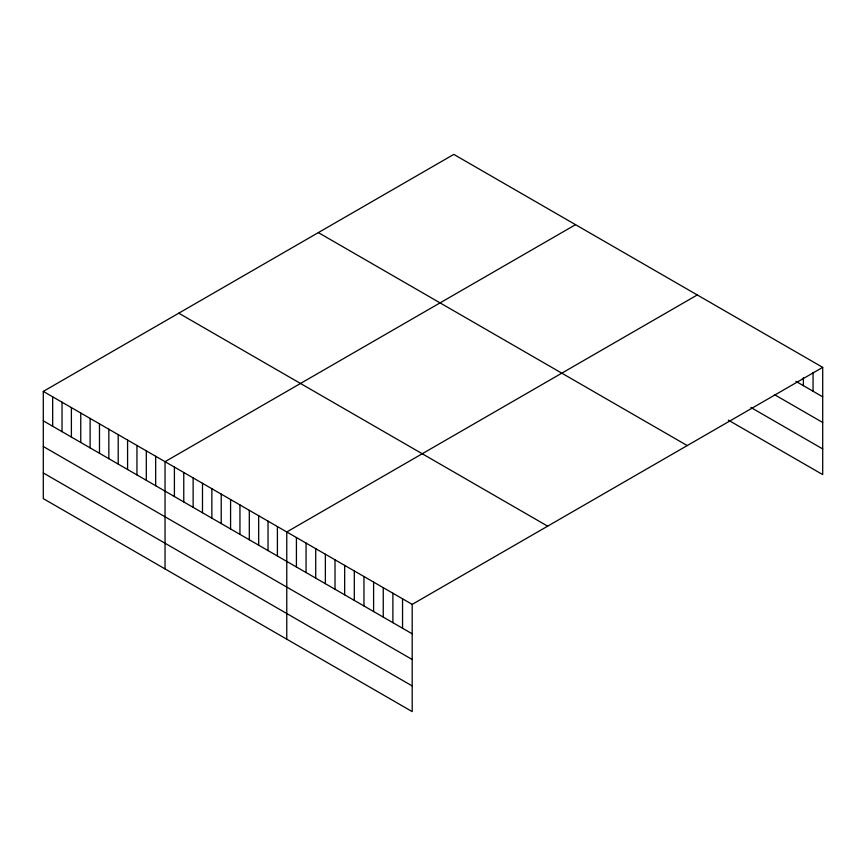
<?xml version="1.0" encoding="UTF-8"?>
<svg xmlns="http://www.w3.org/2000/svg" width="866" height="866" viewBox="0 0 866 866"><rect width="100%" height="100%" fill="white"/><g stroke="black" fill="none" stroke-linecap="round" stroke-linejoin="round"><path stroke-width="1.3" d="M43.3 391.4L412.194 604.371L412.194 711.603L43.3 498.632L43.3 391.4L453.806 154.397L822.7 367.368L822.7 474.6L728.36 420.14M575.544 224.673L165.038 461.675L165.038 568.908M697.271 294.96L286.765 531.962L286.765 639.195M412.194 604.371L822.7 367.368M795.897 381.343L822.7 396.812M774.464 394.636L822.7 422.489M750.876 407.464L822.7 448.934M318.342 232.608L687.236 445.579M178.764 313.189L547.658 526.16M43.3 420.844L412.194 633.815M43.3 446.51L412.194 659.491M43.3 472.955L412.194 685.937M813.055 372.51L813.055 391.248M803.399 377.641L803.399 385.673M402.549 598.807L402.549 628.251M392.893 593.232L392.893 622.676M383.248 587.668L383.248 617.112M373.603 582.093L373.603 611.537M363.958 576.529L363.958 605.962M354.302 570.954L354.302 600.398M344.657 565.379L344.657 594.823M335.012 559.815L335.012 589.259M325.367 554.24L325.367 583.684M315.711 548.676L315.711 578.12M306.066 543.101L306.066 572.545M296.421 537.537L296.421 566.97M277.401 526.56L277.401 555.994M268.038 521.148L268.038 550.592M258.674 515.746L258.674 545.19M249.311 510.334L249.311 539.778M239.947 504.932L239.947 534.376M230.583 499.52L230.583 528.964M221.22 494.118L221.22 523.562M211.856 488.705L211.856 518.149M202.492 483.304L202.492 512.748M193.129 477.902L193.129 507.346M183.765 472.49L183.765 501.934M174.402 467.088L174.402 496.532M155.674 456.274L155.674 485.718M146.311 450.861L146.311 480.305M136.947 445.46L136.947 474.904M127.583 440.058L127.583 469.502M118.209 434.645L118.209 464.089M108.845 429.244L108.845 458.688M99.482 423.831L99.482 453.275M90.118 418.43L90.118 447.874M80.754 413.017L80.754 442.461M71.391 407.615L71.391 437.059M62.027 402.203L62.027 431.647M52.664 396.801L52.664 426.245"/></g></svg>
